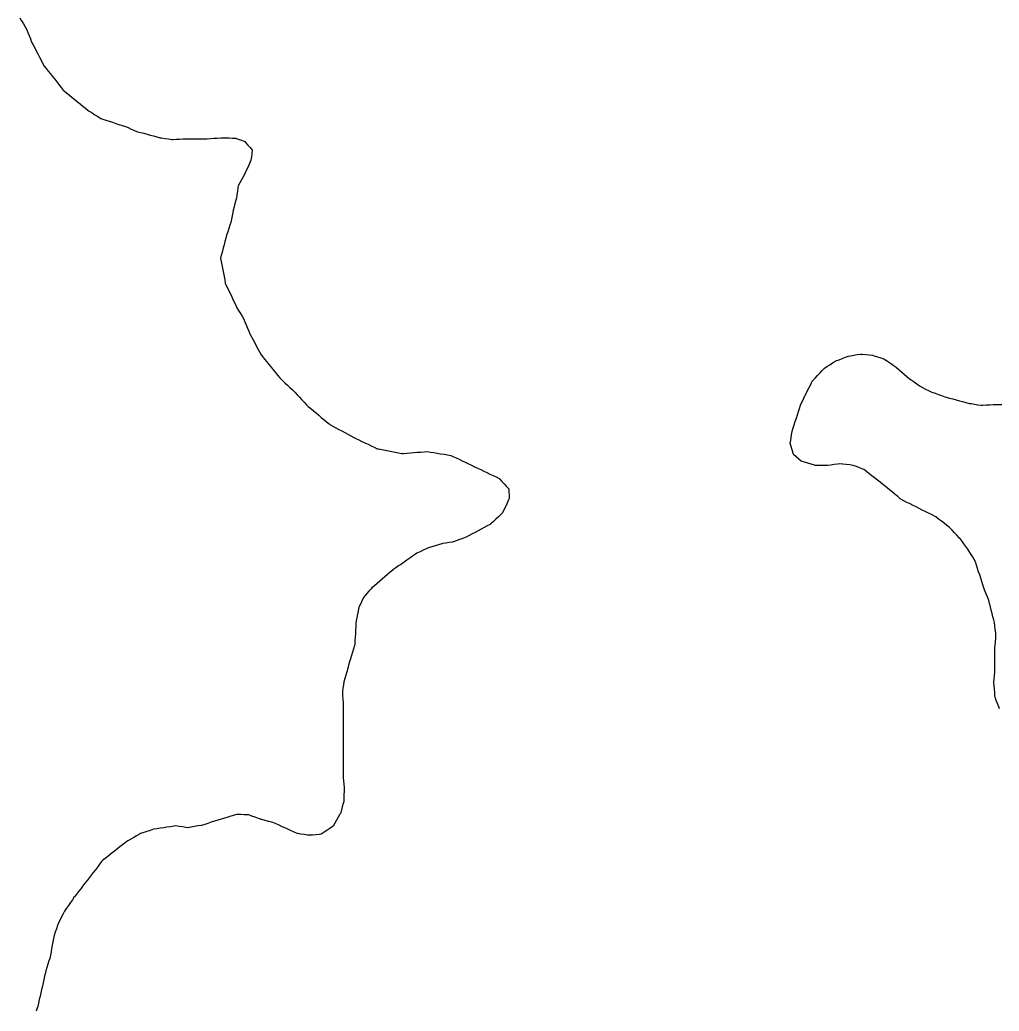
# Model space of a CAD drawing. Header units: millimetres. Extents: x 0 to 3094, y 578 to 2491.
# Drawn here: x 1118.9 to 1405.1, y 1582.8 to 1872.5 of the extents above; entities that cross this region are included whole.
import ezdxf

# ---------------------------------------------------------------- set-up
doc = ezdxf.new("R2010")
doc.units = ezdxf.units.MM
doc.layers.add('ALL_ISLANDS', color=7, linetype='Continuous')
doc.layers.add('OUTLINE_ISLAND_02', color=7, linetype='Continuous')

msp = doc.modelspace()

# ---------------------------------------------------------------- linework, layer by layer
at = {"layer": 'ALL_ISLANDS'}
for points in [[(1118.8889, 1873.0398), (1119.4037, 1872.1825), (1119.9185, 1871.3251), (1120.4333, 1870.4678), (1120.948, 1869.6105), (1121.2585, 1868.8109), (1121.6204, 1867.8787), (1121.9824, 1866.9465), (1122.3443, 1866.0143), (1122.7812, 1865.1787), (1123.2445, 1864.2925), (1123.7078, 1863.4063), (1124.1711, 1862.5201), (1124.6345, 1861.6339), (1125.0978, 1860.7477), (1125.5611, 1859.8615), (1126.0244, 1858.9753), (1126.5975, 1858.2525), (1127.2188, 1857.469), (1127.8401, 1856.6854), (1128.4614, 1855.9018), (1129.0828, 1855.1183), (1129.7041, 1854.3347), (1130.3254, 1853.5511), (1130.9467, 1852.7676), (1131.568, 1851.984), (1131.8797, 1851.7291), (1132.6539, 1851.0961), (1133.428, 1850.4631), (1134.2021, 1849.8301), (1134.9763, 1849.1971), (1135.7504, 1848.564), (1136.5245, 1847.931), (1137.2987, 1847.298), (1138.0728, 1846.665), (1138.8469, 1846.0319), (1139.1633, 1845.8285), (1140.0045, 1845.2876), (1140.8456, 1844.7468), (1141.6867, 1844.206), (1142.5278, 1843.6651), (1143.1066, 1843.4773), (1144.0578, 1843.1688), (1145.0091, 1842.8602), (1145.9603, 1842.5517), (1146.9115, 1842.2431), (1147.8627, 1841.9346), (1148.8139, 1841.626), (1149.7651, 1841.3174), (1150.5436, 1840.987), (1151.4641, 1840.5964), (1152.3847, 1840.2057), (1153.3052, 1839.815), (1154.1312, 1839.5962), (1155.0978, 1839.3401), (1156.0645, 1839.084), (1157.0311, 1838.8279), (1157.9978, 1838.5718), (1158.9644, 1838.3157), (1159.9311, 1838.0596), (1160.3436, 1837.9937), (1161.3311, 1837.8361), (1162.3186, 1837.6784), (1163.3061, 1837.5208), (1163.5817, 1837.5352), (1164.5803, 1837.5873), (1165.579, 1837.6395), (1166.5776, 1837.6917), (1166.6053, 1837.6919), (1167.6053, 1837.6982), (1168.6053, 1837.7045), (1169.6053, 1837.7109), (1170.6053, 1837.7172), (1171.6052, 1837.7235), (1172.6052, 1837.7298), (1173.6052, 1837.7362), (1173.6072, 1837.7363), (1174.6043, 1837.8117), (1175.6015, 1837.8872), (1176.5986, 1837.9626), (1177.5958, 1838.038), (1178.0594, 1838.0255), (1179.059, 1837.9986), (1180.0586, 1837.9717), (1181.0583, 1837.9447), (1182.0579, 1837.9178), (1182.7389, 1837.6601), (1183.6742, 1837.3063), (1184.6095, 1836.9524), (1184.8632, 1836.6634), (1185.5228, 1835.9119), (1186.1825, 1835.1604), (1186.8422, 1834.4088), (1186.7063, 1833.4527), (1186.5655, 1832.4627), (1186.4248, 1831.4727), (1186.2033, 1830.973), (1185.798, 1830.0588), (1185.3928, 1829.1446), (1184.9876, 1828.2304), (1184.5823, 1827.3162), (1184.1736, 1826.5941), (1183.6811, 1825.7238), (1183.1885, 1824.8535), (1182.6959, 1823.9833), (1182.6143, 1823.3912), (1182.4779, 1822.4006), (1182.3414, 1821.4099), (1182.205, 1820.4193), (1182.0245, 1819.7599), (1181.7606, 1818.7954), (1181.4966, 1817.8308), (1181.2327, 1816.8663), (1181.0972, 1816.1778), (1180.9042, 1815.1966), (1180.7112, 1814.2154), (1180.5181, 1813.2342), (1180.2656, 1812.461), (1179.9551, 1811.5104), (1179.6447, 1810.5599), (1179.3342, 1809.6093), (1179.103, 1808.7291), (1178.8489, 1807.7619), (1178.5949, 1806.7947), (1178.3408, 1805.8275), (1178.0867, 1804.8603), (1177.8327, 1803.8931), (1177.5786, 1802.9259), (1177.6748, 1802.407), (1177.8569, 1801.4238), (1178.0391, 1800.4405), (1178.2213, 1799.4572), (1178.4035, 1798.474), (1178.5857, 1797.4907), (1178.7678, 1796.5074), (1178.95, 1795.5242), (1179.329, 1794.7207), (1179.7557, 1793.8163), (1180.1823, 1792.9119), (1180.609, 1792.0074), (1181.0356, 1791.103), (1181.4623, 1790.1986), (1181.8889, 1789.2942), (1182.3156, 1788.3898), (1182.8238, 1787.5672), (1183.3494, 1786.7165), (1183.875, 1785.8657), (1184.4006, 1785.015), (1184.6876, 1784.2839), (1185.053, 1783.353), (1185.4185, 1782.4222), (1185.7839, 1781.4914), (1186.1532, 1780.7819), (1186.6149, 1779.8948), (1187.0765, 1779.0077), (1187.5382, 1778.1207), (1187.9998, 1777.2336), (1188.4615, 1776.3466), (1188.9232, 1775.4595), (1189.3848, 1774.5725), (1189.7887, 1774.0798), (1190.4226, 1773.3064), (1191.0565, 1772.533), (1191.6904, 1771.7596), (1192.3244, 1770.9862), (1192.9583, 1770.2128), (1193.5922, 1769.4394), (1194.2261, 1768.666), (1194.8601, 1767.8926), (1194.9317, 1767.8244), (1195.6558, 1767.1346), (1196.3798, 1766.4449), (1197.1039, 1765.7552), (1197.8279, 1765.0654), (1198.552, 1764.3757), (1199.2761, 1763.6859), (1199.9334, 1762.9665), (1200.6079, 1762.2283), (1201.2824, 1761.49), (1201.957, 1760.7518), (1202.6315, 1760.0135), (1203.181, 1759.5518), (1203.9467, 1758.9085), (1204.7123, 1758.2652), (1205.4779, 1757.622), (1206.2435, 1756.9787), (1207.0092, 1756.3354), (1207.7748, 1755.6921), (1208.5404, 1755.0488), (1209.3061, 1754.4056), (1209.5296, 1754.2832), (1210.4068, 1753.803), (1211.2839, 1753.3227), (1212.1611, 1752.8425), (1213.0382, 1752.3623), (1213.9154, 1751.8821), (1214.7925, 1751.4019), (1215.6697, 1750.9217), (1216.5468, 1750.4415), (1217.0533, 1750.1984), (1217.9549, 1749.7658), (1218.8565, 1749.3331), (1219.758, 1748.9005), (1220.6596, 1748.4679), (1221.5612, 1748.0352), (1222.4627, 1747.6026), (1223.3643, 1747.1699), (1223.6692, 1747.1114), (1224.6513, 1746.9228), (1225.6334, 1746.7342), (1226.6154, 1746.5456), (1227.5975, 1746.357), (1228.5795, 1746.1684), (1229.5616, 1745.9798), (1230.5436, 1745.7912), (1231.0362, 1745.8288), (1232.0333, 1745.9049), (1233.0304, 1745.981), (1234.0275, 1746.0572), (1235.0246, 1746.1333), (1236.0217, 1746.2094), (1237.0188, 1746.2855), (1238.0159, 1746.3616), (1238.9242, 1746.2127), (1239.911, 1746.0509), (1240.8978, 1745.8891), (1241.8846, 1745.7273), (1242.8715, 1745.5655), (1243.8583, 1745.4037), (1244.8451, 1745.2419), (1245.4691, 1744.9448), (1246.3719, 1744.5148), (1247.2748, 1744.0848), (1248.1776, 1743.6548), (1249.0805, 1743.2248), (1249.9833, 1742.7949), (1250.8861, 1742.3649), (1251.789, 1741.9349), (1252.6918, 1741.5049), (1253.5947, 1741.075), (1254.4975, 1740.645), (1255.4003, 1740.215), (1256.3032, 1739.785), (1257.206, 1739.3551), (1258.1089, 1738.9251), (1259.0117, 1738.4951), (1259.1248, 1738.3713), (1259.7992, 1737.633), (1260.4736, 1736.8946), (1261.148, 1736.1563), (1261.8224, 1735.4179), (1261.8545, 1734.6028), (1261.8938, 1733.6036), (1261.9331, 1732.6044), (1261.6515, 1732.0145), (1261.2207, 1731.112), (1260.7898, 1730.2096), (1260.359, 1729.3072), (1259.9282, 1728.4047), (1259.4831, 1727.9775), (1258.7616, 1727.285), (1258.0401, 1726.5926), (1257.3186, 1725.9002), (1256.5972, 1725.2077), (1256.3619, 1725.0828), (1255.4786, 1724.6141), (1254.5953, 1724.1453), (1253.712, 1723.6765), (1252.8286, 1723.2077), (1251.9453, 1722.7389), (1251.062, 1722.2701), (1250.1787, 1721.8013), (1249.2954, 1721.3326), (1249.0132, 1721.2302), (1248.0732, 1720.8892), (1247.1331, 1720.5481), (1246.1931, 1720.2071), (1245.253, 1719.8661), (1244.3725, 1719.7348), (1243.3834, 1719.5873), (1242.3943, 1719.4399), (1242.1839, 1719.3767), (1241.2262, 1719.0891), (1240.2684, 1718.8015), (1239.3107, 1718.5139), (1238.3529, 1718.2263), (1237.6899, 1717.9185), (1236.7829, 1717.4975), (1235.8758, 1717.0764), (1234.9688, 1716.6554), (1234.51, 1716.3378), (1233.6877, 1715.7687), (1232.8655, 1715.1995), (1232.0433, 1714.6304), (1231.221, 1714.0612), (1230.3988, 1713.4921), (1229.5765, 1712.9229), (1228.7543, 1712.3538), (1227.9321, 1711.7847), (1227.87, 1711.731), (1227.1132, 1711.0774), (1226.3564, 1710.4238), (1225.5995, 1709.7701), (1224.8427, 1709.1165), (1224.0859, 1708.4628), (1223.3291, 1707.8092), (1222.5723, 1707.1556), (1221.8155, 1706.5019), (1221.6023, 1706.2678), (1220.9291, 1705.5283), (1220.2558, 1704.7889), (1219.5826, 1704.0495), (1219.4435, 1703.7778), (1218.9876, 1702.8877), (1218.5318, 1701.9977), (1218.076, 1701.1076), (1218.0051, 1700.7842), (1217.7911, 1699.8074), (1217.5771, 1698.8305), (1217.3631, 1697.8537), (1217.1491, 1696.8769), (1217.1085, 1696.1112), (1217.0556, 1695.1126), (1217.0027, 1694.114), (1216.9498, 1693.1154), (1216.8969, 1692.1168), (1216.844, 1691.1182), (1216.7911, 1690.1196), (1216.6591, 1689.6642), (1216.3807, 1688.7037), (1216.1023, 1687.7433), (1215.824, 1686.7828), (1215.5456, 1685.8223), (1215.2672, 1684.8619), (1214.9888, 1683.9014), (1214.7105, 1682.9409), (1214.4321, 1681.9804), (1214.1537, 1681.02), (1213.8754, 1680.0595), (1213.597, 1679.099), (1213.4652, 1678.1989), (1213.3204, 1677.2094), (1213.1755, 1676.22), (1213.1893, 1675.9631), (1213.2428, 1674.9645), (1213.2963, 1673.966), (1213.3498, 1672.9674), (1213.4033, 1671.9688), (1213.4033, 1670.98), (1213.4033, 1669.98), (1213.4033, 1668.98), (1213.4034, 1667.98), (1213.4034, 1666.98), (1213.4034, 1665.98), (1213.4035, 1664.98), (1213.4035, 1663.98), (1213.4035, 1662.98), (1213.4035, 1661.98), (1213.4036, 1660.98), (1213.4036, 1659.98), (1213.4036, 1658.98), (1213.4037, 1657.98), (1213.4037, 1656.98), (1213.4037, 1655.98), (1213.4037, 1654.98), (1213.4038, 1653.98), (1213.4038, 1652.98), (1213.4038, 1651.98), (1213.4038, 1650.98), (1213.4772, 1650.1696), (1213.5673, 1649.1737), (1213.6574, 1648.1778), (1213.6558, 1648.0929), (1213.6365, 1647.0931), (1213.6172, 1646.0932), (1213.598, 1645.0934), (1213.5787, 1644.0936), (1213.4045, 1643.4722), (1213.1345, 1642.5094), (1212.8646, 1641.5465), (1212.5946, 1640.5836), (1212.4619, 1640.3546), (1211.9608, 1639.4892), (1211.4596, 1638.6239), (1210.9584, 1637.7585), (1210.4573, 1636.8932), (1210.3114, 1636.7941), (1209.484, 1636.2325), (1208.6566, 1635.6709), (1207.8292, 1635.1093), (1207.0018, 1634.5476), (1206.387, 1634.4913), (1205.3912, 1634.4001), (1204.3953, 1634.3089), (1203.3995, 1634.2176), (1202.9842, 1634.2803), (1201.9954, 1634.4293), (1201.0066, 1634.5784), (1200.0178, 1634.7275), (1199.7738, 1634.8398), (1198.8654, 1635.258), (1197.9571, 1635.6762), (1197.0487, 1636.0943), (1196.1403, 1636.5125), (1195.5993, 1636.746), (1194.6812, 1637.1423), (1193.763, 1637.5385), (1192.8449, 1637.9348), (1192.5154, 1638.0226), (1191.5491, 1638.28), (1190.5828, 1638.5375), (1189.6165, 1638.7949), (1189.5558, 1638.8167), (1188.6142, 1639.1534), (1187.6726, 1639.4901), (1186.731, 1639.8268), (1185.7894, 1640.1636), (1185.4316, 1640.1823), (1184.433, 1640.2345), (1183.4343, 1640.2867), (1182.4357, 1640.339), (1182.2241, 1640.2749), (1181.2669, 1639.9852), (1180.3098, 1639.6955), (1179.3527, 1639.4058), (1178.3956, 1639.116), (1177.7049, 1638.9024), (1176.7495, 1638.607), (1175.7942, 1638.3115), (1174.8388, 1638.016), (1173.8834, 1637.7206), (1172.9281, 1637.4251), (1171.9727, 1637.1297), (1171.9125, 1637.119), (1170.9277, 1636.9451), (1169.943, 1636.7712), (1168.9582, 1636.5973), (1167.9734, 1636.4235), (1167.4113, 1636.5083), (1166.4225, 1636.6576), (1165.4337, 1636.807), (1164.4449, 1636.9563), (1163.8797, 1636.8722), (1162.8906, 1636.7252), (1161.9015, 1636.5781), (1160.9123, 1636.4311), (1159.9232, 1636.284), (1158.9341, 1636.137), (1157.945, 1635.9899), (1157.9347, 1635.9865), (1156.9853, 1635.6727), (1156.0358, 1635.3589), (1155.0863, 1635.0451), (1154.1368, 1634.7313), (1153.9065, 1634.5997), (1153.0382, 1634.1036), (1152.17, 1633.6075), (1151.3017, 1633.1114), (1150.4334, 1632.6153), (1150.1188, 1632.3696), (1149.3305, 1631.7542), (1148.5423, 1631.1389), (1147.754, 1630.5235), (1146.9658, 1629.9081), (1146.1776, 1629.2928), (1145.3893, 1628.6774), (1144.6011, 1628.062), (1143.8128, 1627.4467), (1143.0246, 1626.8313), (1142.8037, 1626.5453), (1142.1926, 1625.7538), (1141.5814, 1624.9623), (1140.9703, 1624.1707), (1140.3591, 1623.3792), (1139.7479, 1622.5877), (1139.1368, 1621.7962), (1138.5256, 1621.0047), (1137.9144, 1620.2132), (1137.3033, 1619.4217), (1136.6921, 1618.6302), (1136.0809, 1617.8387), (1135.4698, 1617.0472), (1134.8586, 1616.2557), (1134.8185, 1616.1972), (1134.2535, 1615.3722), (1133.6884, 1614.5471), (1133.1234, 1613.7221), (1132.5583, 1612.897), (1131.9933, 1612.072), (1131.5715, 1611.2721), (1131.1051, 1610.3876), (1130.6386, 1609.503), (1130.1722, 1608.6185), (1129.9049, 1607.8356), (1129.5819, 1606.8893), (1129.2588, 1605.9429), (1128.9357, 1604.9965), (1128.759, 1604.0749), (1128.5707, 1603.0928), (1128.3824, 1602.1107), (1128.1941, 1601.1286), (1128.0059, 1600.1465), (1127.8176, 1599.1644), (1127.6293, 1598.1823), (1127.4158, 1597.5199), (1127.1091, 1596.5681), (1126.8023, 1595.6163), (1126.4956, 1594.6645), (1126.3472, 1594.0049), (1126.1276, 1593.0293), (1125.908, 1592.0537), (1125.6885, 1591.0781), (1125.4689, 1590.1025), (1125.2493, 1589.1269), (1125.0298, 1588.1513), (1124.8102, 1587.1757), (1124.5906, 1586.2001), (1124.371, 1585.2245), (1124.1515, 1584.2489), (1124.0021, 1583.7577), (1123.711, 1582.801)], [(1405.1832, 1671.1943), (1404.9716, 1671.7632), (1404.623, 1672.7004), (1404.2743, 1673.6377), (1403.9257, 1674.5749), (1403.8925, 1674.9609), (1403.8069, 1675.9573), (1403.7212, 1676.9536), (1403.6355, 1677.9499), (1403.5498, 1678.9462), (1403.6353, 1679.876), (1403.7268, 1680.8718), (1403.8183, 1681.8676), (1403.8209, 1682.1927), (1403.8288, 1683.1927), (1403.8368, 1684.1927), (1403.8448, 1685.1926), (1403.8528, 1686.1926), (1403.8608, 1687.1926), (1403.8688, 1688.1925), (1403.8768, 1689.1925), (1403.9282, 1689.7884), (1404.0142, 1690.7847), (1404.1003, 1691.781), (1404.1863, 1692.7773), (1404.1067, 1693.4267), (1403.9852, 1694.4193), (1403.8636, 1695.4119), (1403.7421, 1696.4045), (1403.5544, 1697.1344), (1403.3052, 1698.1028), (1403.0561, 1699.0713), (1402.807, 1700.0398), (1402.5579, 1701.0082), (1402.3087, 1701.9767), (1402.0596, 1702.9452), (1401.9794, 1703.1465), (1401.6094, 1704.0756), (1401.2394, 1705.0046), (1400.8694, 1705.9336), (1400.4995, 1706.8627), (1400.3187, 1707.4385), (1400.0192, 1708.3926), (1399.7196, 1709.3467), (1399.4201, 1710.3008), (1399.1206, 1711.2549), (1398.8211, 1712.209), (1398.5215, 1713.1631), (1398.222, 1714.1172), (1397.7958, 1714.8216), (1397.2781, 1715.6771), (1396.7604, 1716.5327), (1396.2427, 1717.3882), (1395.947, 1717.7956), (1395.3595, 1718.6049), (1394.7721, 1719.4141), (1394.1847, 1720.2234), (1393.5972, 1721.0327), (1393.4561, 1721.1809), (1392.7667, 1721.9053), (1392.0772, 1722.6296), (1391.3877, 1723.3539), (1390.6983, 1724.0782), (1390.5863, 1724.1656), (1389.798, 1724.7808), (1389.0097, 1725.3961), (1388.2214, 1726.0114), (1387.4331, 1726.6267), (1386.6448, 1727.242), (1386.2062, 1727.4624), (1385.3127, 1727.9115), (1384.4192, 1728.3605), (1383.5258, 1728.8096), (1382.6323, 1729.2587), (1381.7388, 1729.7078), (1380.8453, 1730.1568), (1379.9518, 1730.6059), (1379.0583, 1731.055), (1378.1648, 1731.5041), (1377.2713, 1731.9531), (1376.3778, 1732.4022), (1376.2259, 1732.5293), (1375.459, 1733.1711), (1374.6921, 1733.8129), (1373.9252, 1734.4547), (1373.1583, 1735.0965), (1372.3915, 1735.7383), (1371.8695, 1736.1494), (1371.0838, 1736.768), (1370.2982, 1737.3867), (1369.5126, 1738.0054), (1368.7269, 1738.6241), (1367.9413, 1739.2428), (1367.1556, 1739.8615), (1366.37, 1740.4802), (1365.5844, 1741.0989), (1365.2516, 1741.2287), (1364.3201, 1741.5922), (1363.3885, 1741.9558), (1362.4569, 1742.3193), (1362.4285, 1742.3226), (1361.4353, 1742.4394), (1360.4421, 1742.5561), (1359.449, 1742.6729), (1358.4558, 1742.7896), (1357.8967, 1742.7019), (1356.9088, 1742.5468), (1355.9209, 1742.3918), (1354.933, 1742.2368), (1354.3741, 1742.2497), (1353.3743, 1742.2729), (1352.3746, 1742.2961), (1351.3749, 1742.3193), (1351.1261, 1742.3916), (1350.1659, 1742.671), (1349.2057, 1742.9504), (1348.2456, 1743.2298), (1347.2854, 1743.5092), (1346.5402, 1744.1594), (1345.7868, 1744.817), (1345.0334, 1745.4745), (1344.9168, 1745.8654), (1344.631, 1746.8237), (1344.3452, 1747.782), (1344.0594, 1748.7402), (1344.1378, 1749.2301), (1344.2959, 1750.2175), (1344.454, 1751.2049), (1344.6121, 1752.1923), (1344.6404, 1752.2826), (1344.9399, 1753.2367), (1345.2393, 1754.1908), (1345.5387, 1755.1449), (1345.8382, 1756.099), (1346.1376, 1757.0531), (1346.4371, 1758.0072), (1346.7365, 1758.9614), (1347.036, 1759.9155), (1347.3744, 1760.5998), (1347.8176, 1761.4962), (1348.2609, 1762.3926), (1348.7041, 1763.289), (1349.1473, 1764.1854), (1349.5906, 1765.0818), (1350.0338, 1765.9782), (1350.4771, 1766.8746), (1350.6575, 1767.0714), (1351.3335, 1767.8083), (1352.0095, 1768.5452), (1352.6855, 1769.2821), (1353.3615, 1770.0191), (1354.0374, 1770.756), (1354.7304, 1771.1881), (1355.5789, 1771.7173), (1356.4274, 1772.2465), (1357.2759, 1772.7756), (1357.3856, 1772.8178), (1358.319, 1773.1764), (1359.2525, 1773.535), (1360.186, 1773.8936), (1361.1195, 1774.2522), (1361.6487, 1774.3418), (1362.6347, 1774.5086), (1363.6207, 1774.6755), (1364.6066, 1774.8423), (1365.1243, 1774.7875), (1366.1188, 1774.6821), (1367.1132, 1774.5766), (1368.1076, 1774.4712), (1368.584, 1774.3259), (1369.5405, 1774.034), (1370.497, 1773.7422), (1371.4534, 1773.4503), (1371.691, 1773.2869), (1372.5148, 1772.7201), (1373.3386, 1772.1532), (1374.1625, 1771.5864), (1374.9863, 1771.0196), (1375.1226, 1770.901), (1375.877, 1770.2447), (1376.6315, 1769.5883), (1377.386, 1768.932), (1378.1404, 1768.2757), (1378.8949, 1767.6193), (1379.3993, 1767.2752), (1380.2253, 1766.7116), (1381.0514, 1766.148), (1381.8774, 1765.5844), (1382.7035, 1765.0208), (1383.5923, 1764.5969), (1384.4949, 1764.1664), (1385.3975, 1763.7359), (1385.4566, 1763.7146), (1386.3972, 1763.3749), (1387.3377, 1763.0353), (1388.2783, 1762.6956), (1389.2188, 1762.356), (1389.6179, 1762.2486), (1390.5836, 1761.9887), (1391.5492, 1761.7288), (1392.5149, 1761.469), (1393.4805, 1761.2091), (1394.4461, 1760.9493), (1395.4118, 1760.6894), (1396.3774, 1760.4295), (1396.907, 1760.3464), (1397.8949, 1760.1912), (1398.8828, 1760.036), (1399.8707, 1759.8809), (1400.3816, 1759.914), (1401.3795, 1759.9788), (1402.3774, 1760.0436), (1403.3753, 1760.1084), (1403.8696, 1760.1124), (1404.8695, 1760.1205), (1405.8695, 1760.1286)]]:
    msp.add_lwpolyline(points, dxfattribs=at)
at = {"layer": 'OUTLINE_ISLAND_02'}
for points in [[(1118.8889, 1873.0398), (1119.4037, 1872.1825), (1119.9185, 1871.3251), (1120.4333, 1870.4678), (1120.948, 1869.6105), (1121.2585, 1868.8109), (1121.6204, 1867.8787), (1121.9824, 1866.9465), (1122.3443, 1866.0143), (1122.7812, 1865.1787), (1123.2445, 1864.2925), (1123.7078, 1863.4063), (1124.1711, 1862.5201), (1124.6345, 1861.6339), (1125.0978, 1860.7477), (1125.5611, 1859.8615), (1126.0244, 1858.9753), (1126.5975, 1858.2525), (1127.2188, 1857.469), (1127.8401, 1856.6854), (1128.4614, 1855.9018), (1129.0828, 1855.1183), (1129.7041, 1854.3347), (1130.3254, 1853.5511), (1130.9467, 1852.7676), (1131.568, 1851.984), (1131.8797, 1851.7291), (1132.6539, 1851.0961), (1133.428, 1850.4631), (1134.2021, 1849.8301), (1134.9763, 1849.1971), (1135.7504, 1848.564), (1136.5245, 1847.931), (1137.2987, 1847.298), (1138.0728, 1846.665), (1138.8469, 1846.0319), (1139.1633, 1845.8285), (1140.0045, 1845.2876), (1140.8456, 1844.7468), (1141.6867, 1844.206), (1142.5278, 1843.6651), (1143.1066, 1843.4773), (1144.0578, 1843.1688), (1145.0091, 1842.8602), (1145.9603, 1842.5517), (1146.9115, 1842.2431), (1147.8627, 1841.9346), (1148.8139, 1841.626), (1149.7651, 1841.3174), (1150.5436, 1840.987), (1151.4641, 1840.5964), (1152.3847, 1840.2057), (1153.3052, 1839.815), (1154.1312, 1839.5962), (1155.0978, 1839.3401), (1156.0645, 1839.084), (1157.0311, 1838.8279), (1157.9978, 1838.5718), (1158.9644, 1838.3157), (1159.9311, 1838.0596), (1160.3436, 1837.9937), (1161.3311, 1837.8361), (1162.3186, 1837.6784), (1163.3061, 1837.5208), (1163.5817, 1837.5352), (1164.5803, 1837.5873), (1165.579, 1837.6395), (1166.5776, 1837.6917), (1166.6053, 1837.6919), (1167.6053, 1837.6982), (1168.6053, 1837.7045), (1169.6053, 1837.7109), (1170.6053, 1837.7172), (1171.6052, 1837.7235), (1172.6052, 1837.7298), (1173.6052, 1837.7362), (1173.6072, 1837.7363), (1174.6043, 1837.8117), (1175.6015, 1837.8872), (1176.5986, 1837.9626), (1177.5958, 1838.038), (1178.0594, 1838.0255), (1179.059, 1837.9986), (1180.0586, 1837.9717), (1181.0583, 1837.9447), (1182.0579, 1837.9178), (1182.7389, 1837.6601), (1183.6742, 1837.3063), (1184.6095, 1836.9524), (1184.8632, 1836.6634), (1185.5228, 1835.9119), (1186.1825, 1835.1604), (1186.8422, 1834.4088), (1186.7063, 1833.4527), (1186.5655, 1832.4627), (1186.4248, 1831.4727), (1186.2033, 1830.973), (1185.798, 1830.0588), (1185.3928, 1829.1446), (1184.9876, 1828.2304), (1184.5823, 1827.3162), (1184.1736, 1826.5941), (1183.6811, 1825.7238), (1183.1885, 1824.8535), (1182.6959, 1823.9833), (1182.6143, 1823.3912), (1182.4779, 1822.4006), (1182.3414, 1821.4099), (1182.205, 1820.4193), (1182.0245, 1819.7599), (1181.7606, 1818.7954), (1181.4966, 1817.8308), (1181.2327, 1816.8663), (1181.0972, 1816.1778), (1180.9042, 1815.1966), (1180.7112, 1814.2154), (1180.5181, 1813.2342), (1180.2656, 1812.461), (1179.9551, 1811.5104), (1179.6447, 1810.5599), (1179.3342, 1809.6093), (1179.103, 1808.7291), (1178.8489, 1807.7619), (1178.5949, 1806.7947), (1178.3408, 1805.8275), (1178.0867, 1804.8603), (1177.8327, 1803.8931), (1177.5786, 1802.9259), (1177.6748, 1802.407), (1177.8569, 1801.4238), (1178.0391, 1800.4405), (1178.2213, 1799.4572), (1178.4035, 1798.474), (1178.5857, 1797.4907), (1178.7678, 1796.5074), (1178.95, 1795.5242), (1179.329, 1794.7207), (1179.7557, 1793.8163), (1180.1823, 1792.9119), (1180.609, 1792.0074), (1181.0356, 1791.103), (1181.4623, 1790.1986), (1181.8889, 1789.2942), (1182.3156, 1788.3898), (1182.8238, 1787.5672), (1183.3494, 1786.7165), (1183.875, 1785.8657), (1184.4006, 1785.015), (1184.6876, 1784.2839), (1185.053, 1783.353), (1185.4185, 1782.4222), (1185.7839, 1781.4914), (1186.1532, 1780.7819), (1186.6149, 1779.8948), (1187.0765, 1779.0077), (1187.5382, 1778.1207), (1187.9998, 1777.2336), (1188.4615, 1776.3466), (1188.9232, 1775.4595), (1189.3848, 1774.5725), (1189.7887, 1774.0798), (1190.4226, 1773.3064), (1191.0565, 1772.533), (1191.6904, 1771.7596), (1192.3244, 1770.9862), (1192.9583, 1770.2128), (1193.5922, 1769.4394), (1194.2261, 1768.666), (1194.8601, 1767.8926), (1194.9317, 1767.8244), (1195.6558, 1767.1346), (1196.3798, 1766.4449), (1197.1039, 1765.7552), (1197.8279, 1765.0654), (1198.552, 1764.3757), (1199.2761, 1763.6859), (1199.9334, 1762.9665), (1200.6079, 1762.2283), (1201.2824, 1761.49), (1201.957, 1760.7518), (1202.6315, 1760.0135), (1203.181, 1759.5518), (1203.9467, 1758.9085), (1204.7123, 1758.2652), (1205.4779, 1757.622), (1206.2435, 1756.9787), (1207.0092, 1756.3354), (1207.7748, 1755.6921), (1208.5404, 1755.0488), (1209.3061, 1754.4056), (1209.5296, 1754.2832), (1210.4068, 1753.803), (1211.2839, 1753.3227), (1212.1611, 1752.8425), (1213.0382, 1752.3623), (1213.9154, 1751.8821), (1214.7925, 1751.4019), (1215.6697, 1750.9217), (1216.5468, 1750.4415), (1217.0533, 1750.1984), (1217.9549, 1749.7658), (1218.8565, 1749.3331), (1219.758, 1748.9005), (1220.6596, 1748.4679), (1221.5612, 1748.0352), (1222.4627, 1747.6026), (1223.3643, 1747.1699), (1223.6692, 1747.1114), (1224.6513, 1746.9228), (1225.6334, 1746.7342), (1226.6154, 1746.5456), (1227.5975, 1746.357), (1228.5795, 1746.1684), (1229.5616, 1745.9798), (1230.5436, 1745.7912), (1231.0362, 1745.8288), (1232.0333, 1745.9049), (1233.0304, 1745.981), (1234.0275, 1746.0572), (1235.0246, 1746.1333), (1236.0217, 1746.2094), (1237.0188, 1746.2855), (1238.0159, 1746.3616), (1238.9242, 1746.2127), (1239.911, 1746.0509), (1240.8978, 1745.8891), (1241.8846, 1745.7273), (1242.8715, 1745.5655), (1243.8583, 1745.4037), (1244.8451, 1745.2419), (1245.4691, 1744.9448), (1246.3719, 1744.5148), (1247.2748, 1744.0848), (1248.1776, 1743.6548), (1249.0805, 1743.2248), (1249.9833, 1742.7949), (1250.8861, 1742.3649), (1251.789, 1741.9349), (1252.6918, 1741.5049), (1253.5947, 1741.075), (1254.4975, 1740.645), (1255.4003, 1740.215), (1256.3032, 1739.785), (1257.206, 1739.3551), (1258.1089, 1738.9251), (1259.0117, 1738.4951), (1259.1248, 1738.3713), (1259.7992, 1737.633), (1260.4736, 1736.8946), (1261.148, 1736.1563), (1261.8224, 1735.4179), (1261.8545, 1734.6028), (1261.8938, 1733.6036), (1261.9331, 1732.6044), (1261.6515, 1732.0145), (1261.2207, 1731.112), (1260.7898, 1730.2096), (1260.359, 1729.3072), (1259.9282, 1728.4047), (1259.4831, 1727.9775), (1258.7616, 1727.285), (1258.0401, 1726.5926), (1257.3186, 1725.9002), (1256.5972, 1725.2077), (1256.3619, 1725.0828), (1255.4786, 1724.6141), (1254.5953, 1724.1453), (1253.712, 1723.6765), (1252.8286, 1723.2077), (1251.9453, 1722.7389), (1251.062, 1722.2701), (1250.1787, 1721.8013), (1249.2954, 1721.3326), (1249.0132, 1721.2302), (1248.0732, 1720.8892), (1247.1331, 1720.5481), (1246.1931, 1720.2071), (1245.253, 1719.8661), (1244.3725, 1719.7348), (1243.3834, 1719.5873), (1242.3943, 1719.4399), (1242.1839, 1719.3767), (1241.2262, 1719.0891), (1240.2684, 1718.8015), (1239.3107, 1718.5139), (1238.3529, 1718.2263), (1237.6899, 1717.9185), (1236.7829, 1717.4975), (1235.8758, 1717.0764), (1234.9688, 1716.6554), (1234.51, 1716.3378), (1233.6877, 1715.7687), (1232.8655, 1715.1995), (1232.0433, 1714.6304), (1231.221, 1714.0612), (1230.3988, 1713.4921), (1229.5765, 1712.9229), (1228.7543, 1712.3538), (1227.9321, 1711.7847), (1227.87, 1711.731), (1227.1132, 1711.0774), (1226.3564, 1710.4238), (1225.5995, 1709.7701), (1224.8427, 1709.1165), (1224.0859, 1708.4628), (1223.3291, 1707.8092), (1222.5723, 1707.1556), (1221.8155, 1706.5019), (1221.6023, 1706.2678), (1220.9291, 1705.5283), (1220.2558, 1704.7889), (1219.5826, 1704.0495), (1219.4435, 1703.7778), (1218.9876, 1702.8877), (1218.5318, 1701.9977), (1218.076, 1701.1076), (1218.0051, 1700.7842), (1217.7911, 1699.8074), (1217.5771, 1698.8305), (1217.3631, 1697.8537), (1217.1491, 1696.8769), (1217.1085, 1696.1112), (1217.0556, 1695.1126), (1217.0027, 1694.114), (1216.9498, 1693.1154), (1216.8969, 1692.1168), (1216.844, 1691.1182), (1216.7911, 1690.1196), (1216.6591, 1689.6642), (1216.3807, 1688.7037), (1216.1023, 1687.7433), (1215.824, 1686.7828), (1215.5456, 1685.8223), (1215.2672, 1684.8619), (1214.9888, 1683.9014), (1214.7105, 1682.9409), (1214.4321, 1681.9804), (1214.1537, 1681.02), (1213.8754, 1680.0595), (1213.597, 1679.099), (1213.4652, 1678.1989), (1213.3204, 1677.2094), (1213.1755, 1676.22), (1213.1893, 1675.9631), (1213.2428, 1674.9645), (1213.2963, 1673.966), (1213.3498, 1672.9674), (1213.4033, 1671.9688), (1213.4033, 1670.98), (1213.4033, 1669.98), (1213.4033, 1668.98), (1213.4034, 1667.98), (1213.4034, 1666.98), (1213.4034, 1665.98), (1213.4035, 1664.98), (1213.4035, 1663.98), (1213.4035, 1662.98), (1213.4035, 1661.98), (1213.4036, 1660.98), (1213.4036, 1659.98), (1213.4036, 1658.98), (1213.4037, 1657.98), (1213.4037, 1656.98), (1213.4037, 1655.98), (1213.4037, 1654.98), (1213.4038, 1653.98), (1213.4038, 1652.98), (1213.4038, 1651.98), (1213.4038, 1650.98), (1213.4772, 1650.1696), (1213.5673, 1649.1737), (1213.6574, 1648.1778), (1213.6558, 1648.0929), (1213.6365, 1647.0931), (1213.6172, 1646.0932), (1213.598, 1645.0934), (1213.5787, 1644.0936), (1213.4045, 1643.4722), (1213.1345, 1642.5094), (1212.8646, 1641.5465), (1212.5946, 1640.5836), (1212.4619, 1640.3546), (1211.9608, 1639.4892), (1211.4596, 1638.6239), (1210.9584, 1637.7585), (1210.4573, 1636.8932), (1210.3114, 1636.7941), (1209.484, 1636.2325), (1208.6566, 1635.6709), (1207.8292, 1635.1093), (1207.0018, 1634.5476), (1206.387, 1634.4913), (1205.3912, 1634.4001), (1204.3953, 1634.3089), (1203.3995, 1634.2176), (1202.9842, 1634.2803), (1201.9954, 1634.4293), (1201.0066, 1634.5784), (1200.0178, 1634.7275), (1199.7738, 1634.8398), (1198.8654, 1635.258), (1197.9571, 1635.6762), (1197.0487, 1636.0943), (1196.1403, 1636.5125), (1195.5993, 1636.746), (1194.6812, 1637.1423), (1193.763, 1637.5385), (1192.8449, 1637.9348), (1192.5154, 1638.0226), (1191.5491, 1638.28), (1190.5828, 1638.5375), (1189.6165, 1638.7949), (1189.5558, 1638.8167), (1188.6142, 1639.1534), (1187.6726, 1639.4901), (1186.731, 1639.8268), (1185.7894, 1640.1636), (1185.4316, 1640.1823), (1184.433, 1640.2345), (1183.4343, 1640.2867), (1182.4357, 1640.339), (1182.2241, 1640.2749), (1181.2669, 1639.9852), (1180.3098, 1639.6955), (1179.3527, 1639.4058), (1178.3956, 1639.116), (1177.7049, 1638.9024), (1176.7495, 1638.607), (1175.7942, 1638.3115), (1174.8388, 1638.016), (1173.8834, 1637.7206), (1172.9281, 1637.4251), (1171.9727, 1637.1297), (1171.9125, 1637.119), (1170.9277, 1636.9451), (1169.943, 1636.7712), (1168.9582, 1636.5973), (1167.9734, 1636.4235), (1167.4113, 1636.5083), (1166.4225, 1636.6576), (1165.4337, 1636.807), (1164.4449, 1636.9563), (1163.8797, 1636.8722), (1162.8906, 1636.7252), (1161.9015, 1636.5781), (1160.9123, 1636.4311), (1159.9232, 1636.284), (1158.9341, 1636.137), (1157.945, 1635.9899), (1157.9347, 1635.9865), (1156.9853, 1635.6727), (1156.0358, 1635.3589), (1155.0863, 1635.0451), (1154.1368, 1634.7313), (1153.9065, 1634.5997), (1153.0382, 1634.1036), (1152.17, 1633.6075), (1151.3017, 1633.1114), (1150.4334, 1632.6153), (1150.1188, 1632.3696), (1149.3305, 1631.7542), (1148.5423, 1631.1389), (1147.754, 1630.5235), (1146.9658, 1629.9081), (1146.1776, 1629.2928), (1145.3893, 1628.6774), (1144.6011, 1628.062), (1143.8128, 1627.4467), (1143.0246, 1626.8313), (1142.8037, 1626.5453), (1142.1926, 1625.7538), (1141.5814, 1624.9623), (1140.9703, 1624.1707), (1140.3591, 1623.3792), (1139.7479, 1622.5877), (1139.1368, 1621.7962), (1138.5256, 1621.0047), (1137.9144, 1620.2132), (1137.3033, 1619.4217), (1136.6921, 1618.6302), (1136.0809, 1617.8387), (1135.4698, 1617.0472), (1134.8586, 1616.2557), (1134.8185, 1616.1972), (1134.2535, 1615.3722), (1133.6884, 1614.5471), (1133.1234, 1613.7221), (1132.5583, 1612.897), (1131.9933, 1612.072), (1131.5715, 1611.2721), (1131.1051, 1610.3876), (1130.6386, 1609.503), (1130.1722, 1608.6185), (1129.9049, 1607.8356), (1129.5819, 1606.8893), (1129.2588, 1605.9429), (1128.9357, 1604.9965), (1128.759, 1604.0749), (1128.5707, 1603.0928), (1128.3824, 1602.1107), (1128.1941, 1601.1286), (1128.0059, 1600.1465), (1127.8176, 1599.1644), (1127.6293, 1598.1823), (1127.4158, 1597.5199), (1127.1091, 1596.5681), (1126.8023, 1595.6163), (1126.4956, 1594.6645), (1126.3472, 1594.0049), (1126.1276, 1593.0293), (1125.908, 1592.0537), (1125.6885, 1591.0781), (1125.4689, 1590.1025), (1125.2493, 1589.1269), (1125.0298, 1588.1513), (1124.8102, 1587.1757), (1124.5906, 1586.2001), (1124.371, 1585.2245), (1124.1515, 1584.2489), (1124.0021, 1583.7577), (1123.711, 1582.801)], [(1405.1832, 1671.1943), (1404.9716, 1671.7632), (1404.623, 1672.7004), (1404.2743, 1673.6377), (1403.9257, 1674.5749), (1403.8925, 1674.9609), (1403.8069, 1675.9573), (1403.7212, 1676.9536), (1403.6355, 1677.9499), (1403.5498, 1678.9462), (1403.6353, 1679.876), (1403.7268, 1680.8718), (1403.8183, 1681.8676), (1403.8209, 1682.1927), (1403.8288, 1683.1927), (1403.8368, 1684.1927), (1403.8448, 1685.1926), (1403.8528, 1686.1926), (1403.8608, 1687.1926), (1403.8688, 1688.1925), (1403.8768, 1689.1925), (1403.9282, 1689.7884), (1404.0142, 1690.7847), (1404.1003, 1691.781), (1404.1863, 1692.7773), (1404.1067, 1693.4267), (1403.9852, 1694.4193), (1403.8636, 1695.4119), (1403.7421, 1696.4045), (1403.5544, 1697.1344), (1403.3052, 1698.1028), (1403.0561, 1699.0713), (1402.807, 1700.0398), (1402.5579, 1701.0082), (1402.3087, 1701.9767), (1402.0596, 1702.9452), (1401.9794, 1703.1465), (1401.6094, 1704.0756), (1401.2394, 1705.0046), (1400.8694, 1705.9336), (1400.4995, 1706.8627), (1400.3187, 1707.4385), (1400.0192, 1708.3926), (1399.7196, 1709.3467), (1399.4201, 1710.3008), (1399.1206, 1711.2549), (1398.8211, 1712.209), (1398.5215, 1713.1631), (1398.222, 1714.1172), (1397.7958, 1714.8216), (1397.2781, 1715.6771), (1396.7604, 1716.5327), (1396.2427, 1717.3882), (1395.947, 1717.7956), (1395.3595, 1718.6049), (1394.7721, 1719.4141), (1394.1847, 1720.2234), (1393.5972, 1721.0327), (1393.4561, 1721.1809), (1392.7667, 1721.9053), (1392.0772, 1722.6296), (1391.3877, 1723.3539), (1390.6983, 1724.0782), (1390.5863, 1724.1656), (1389.798, 1724.7808), (1389.0097, 1725.3961), (1388.2214, 1726.0114), (1387.4331, 1726.6267), (1386.6448, 1727.242), (1386.2062, 1727.4624), (1385.3127, 1727.9115), (1384.4192, 1728.3605), (1383.5258, 1728.8096), (1382.6323, 1729.2587), (1381.7388, 1729.7078), (1380.8453, 1730.1568), (1379.9518, 1730.6059), (1379.0583, 1731.055), (1378.1648, 1731.5041), (1377.2713, 1731.9531), (1376.3778, 1732.4022), (1376.2259, 1732.5293), (1375.459, 1733.1711), (1374.6921, 1733.8129), (1373.9252, 1734.4547), (1373.1583, 1735.0965), (1372.3915, 1735.7383), (1371.8695, 1736.1494), (1371.0838, 1736.768), (1370.2982, 1737.3867), (1369.5126, 1738.0054), (1368.7269, 1738.6241), (1367.9413, 1739.2428), (1367.1556, 1739.8615), (1366.37, 1740.4802), (1365.5844, 1741.0989), (1365.2516, 1741.2287), (1364.3201, 1741.5922), (1363.3885, 1741.9558), (1362.4569, 1742.3193), (1362.4285, 1742.3226), (1361.4353, 1742.4394), (1360.4421, 1742.5561), (1359.449, 1742.6729), (1358.4558, 1742.7896), (1357.8967, 1742.7019), (1356.9088, 1742.5468), (1355.9209, 1742.3918), (1354.933, 1742.2368), (1354.3741, 1742.2497), (1353.3743, 1742.2729), (1352.3746, 1742.2961), (1351.3749, 1742.3193), (1351.1261, 1742.3916), (1350.1659, 1742.671), (1349.2057, 1742.9504), (1348.2456, 1743.2298), (1347.2854, 1743.5092), (1346.5402, 1744.1594), (1345.7868, 1744.817), (1345.0334, 1745.4745), (1344.9168, 1745.8654), (1344.631, 1746.8237), (1344.3452, 1747.782), (1344.0594, 1748.7402), (1344.1378, 1749.2301), (1344.2959, 1750.2175), (1344.454, 1751.2049), (1344.6121, 1752.1923), (1344.6404, 1752.2826), (1344.9399, 1753.2367), (1345.2393, 1754.1908), (1345.5387, 1755.1449), (1345.8382, 1756.099), (1346.1376, 1757.0531), (1346.4371, 1758.0072), (1346.7365, 1758.9614), (1347.036, 1759.9155), (1347.3744, 1760.5998), (1347.8176, 1761.4962), (1348.2609, 1762.3926), (1348.7041, 1763.289), (1349.1473, 1764.1854), (1349.5906, 1765.0818), (1350.0338, 1765.9782), (1350.4771, 1766.8746), (1350.6575, 1767.0714), (1351.3335, 1767.8083), (1352.0095, 1768.5452), (1352.6855, 1769.2821), (1353.3615, 1770.0191), (1354.0374, 1770.756), (1354.7304, 1771.1881), (1355.5789, 1771.7173), (1356.4274, 1772.2465), (1357.2759, 1772.7756), (1357.3856, 1772.8178), (1358.319, 1773.1764), (1359.2525, 1773.535), (1360.186, 1773.8936), (1361.1195, 1774.2522), (1361.6487, 1774.3418), (1362.6347, 1774.5086), (1363.6207, 1774.6755), (1364.6066, 1774.8423), (1365.1243, 1774.7875), (1366.1188, 1774.6821), (1367.1132, 1774.5766), (1368.1076, 1774.4712), (1368.584, 1774.3259), (1369.5405, 1774.034), (1370.497, 1773.7422), (1371.4534, 1773.4503), (1371.691, 1773.2869), (1372.5148, 1772.7201), (1373.3386, 1772.1532), (1374.1625, 1771.5864), (1374.9863, 1771.0196), (1375.1226, 1770.901), (1375.877, 1770.2447), (1376.6315, 1769.5883), (1377.386, 1768.932), (1378.1404, 1768.2757), (1378.8949, 1767.6193), (1379.3993, 1767.2752), (1380.2253, 1766.7116), (1381.0514, 1766.148), (1381.8774, 1765.5844), (1382.7035, 1765.0208), (1383.5923, 1764.5969), (1384.4949, 1764.1664), (1385.3975, 1763.7359), (1385.4566, 1763.7146), (1386.3972, 1763.3749), (1387.3377, 1763.0353), (1388.2783, 1762.6956), (1389.2188, 1762.356), (1389.6179, 1762.2486), (1390.5836, 1761.9887), (1391.5492, 1761.7288), (1392.5149, 1761.469), (1393.4805, 1761.2091), (1394.4461, 1760.9493), (1395.4118, 1760.6894), (1396.3774, 1760.4295), (1396.907, 1760.3464), (1397.8949, 1760.1912), (1398.8828, 1760.036), (1399.8707, 1759.8809), (1400.3816, 1759.914), (1401.3795, 1759.9788), (1402.3774, 1760.0436), (1403.3753, 1760.1084), (1403.8696, 1760.1124), (1404.8695, 1760.1205), (1405.8695, 1760.1286)]]:
    msp.add_lwpolyline(points, dxfattribs=at)

doc.saveas('drawing.dxf')
